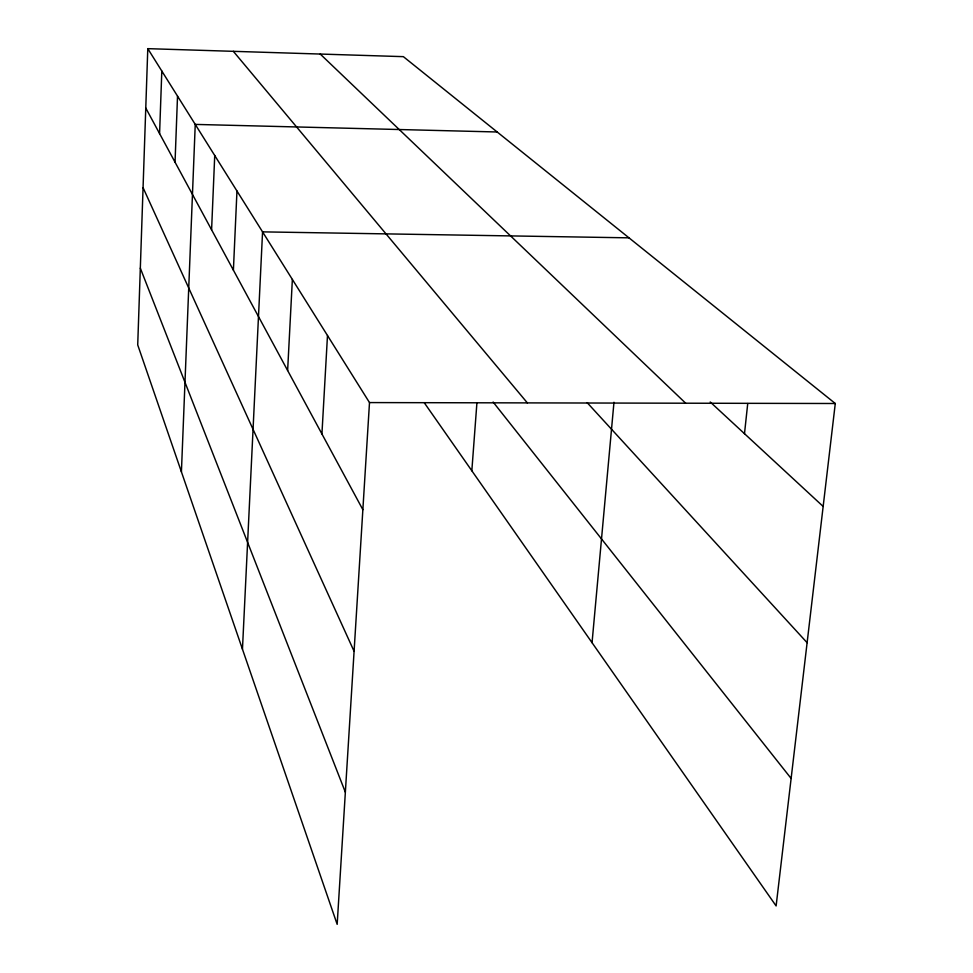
<?xml version="1.0" encoding="UTF-8"?>
<svg xmlns="http://www.w3.org/2000/svg" width="973" height="973" viewBox="0 0 973 973"><rect width="100%" height="100%" fill="white"/><g stroke="black" fill="none" stroke-linecap="round" stroke-linejoin="round"><path stroke-width="1.46" d="M147.787 48.65L137.716 344.904L337.169 924.35L369.497 402.579L147.787 48.65L403.369 56.653L835.284 403.503L776.113 905.936L424.398 402.931M159.584 133.605L161.81 71.053M175.043 162.199L177.524 96.132M181.416 471.869L195.245 124.41L497.179 131.987M211.591 229.823L214.729 155.51M233.398 270.166L236.962 191M242.459 649.198L262.564 231.866L628.972 237.838M287.631 370.494L292.362 279.446M321.929 433.946L327.487 335.503M471.832 470.774L476.904 402.98M592.046 642.679L613.975 402.263M744.491 433.678L747.726 403.552M369.497 402.579L835.284 403.503M710.217 401.983L823.158 506.447M320.226 54.05L685.673 403.211M587.145 402.627L807.116 642.703M233.338 51.326L527.366 402.895M493.116 402.019L791.134 778.461M145.768 108.027L362.856 509.682M143.055 187.655L354.087 651.302M140.331 268.183L345.354 792.204"/></g></svg>
